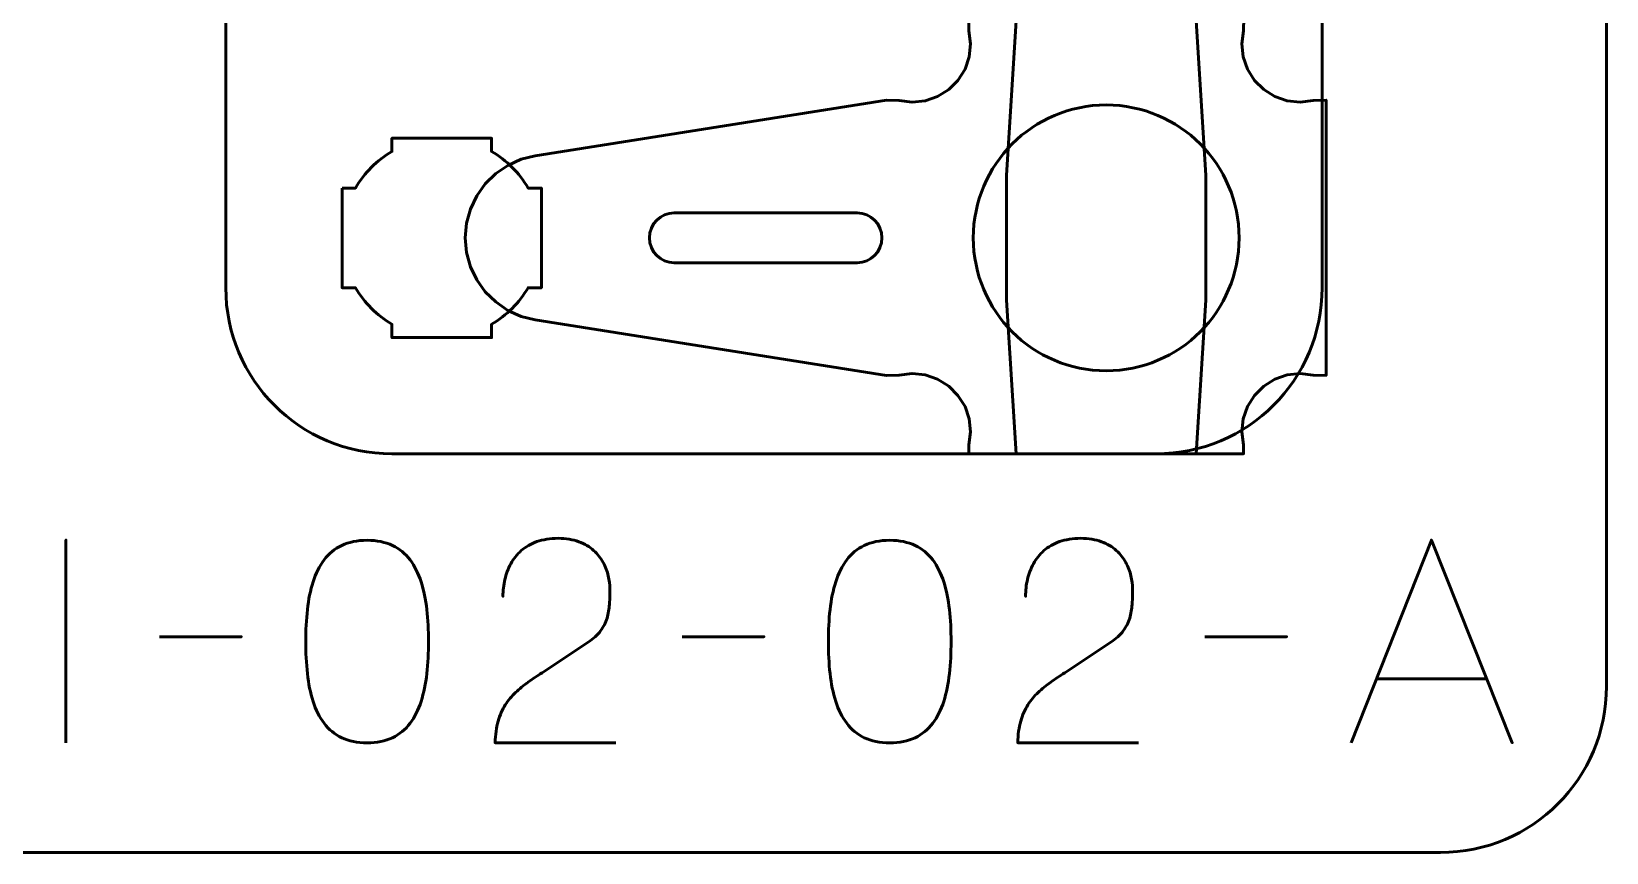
# Model space of a CAD drawing. Header units: centimetres. Extents: x -21 to 0, y -29.7 to 0.
# Drawn here: x -4.741 to 0, y -29.7 to -27.229 of the extents above; entities that cross this region are included whole.
import ezdxf

# ---------------------------------------------------------------- set-up
doc = ezdxf.new("R2010")
doc.units = ezdxf.units.CM
doc.header["$MEASUREMENT"] = 0
doc.layers.add('Layer 1', color=7, linetype='Continuous')

msp = doc.modelspace()

# ---------------------------------------------------------------- linework, layer by layer
at = {"layer": 'Layer 1', "color": 250, "lineweight": 53}
msp.add_ellipse((-1.50589, -27.85), major_axis=(0, 0.4), ratio=1, dxfattribs=at)
at = {"layer": 'Layer 1', "color": 22, "lineweight": 53}
msp.add_open_spline([(-21.00003, -29.19995), (-21.00003, -29.19995), (-21.00003, -0.49992), (-21.00003, -0.49992), (-21.00003, -0.49992), (-21.00003, -0.22295), (-20.77694, 0.00004), (-20.49994, 0.00004), (-20.49994, 0.00004), (-20.49994, 0.00004), (-0.50008, 0.00004), (-0.50008, 0.00004), (-0.50008, 0.00004), (-0.22294, 0.00004), (0.00002, -0.22295), (0.00002, -0.49992), (0.00002, -0.49992), (0.00002, -0.49992), (0.00002, -29.19995), (0.00002, -29.19995), (0.00002, -29.19995), (0.00002, -29.47695), (-0.22294, -29.70004), (-0.50008, -29.70004), (-0.50008, -29.70004), (-0.50008, -29.70004), (-20.49994, -29.70004), (-20.49994, -29.70004), (-20.49994, -29.70004), (-20.77694, -29.70004), (-21.00003, -29.47695), (-21.00003, -29.19995)], degree=3, knots=[0, 0, 0, 0, 0.125, 0.125, 0.125, 0.125, 0.25, 0.25, 0.25, 0.25, 0.375, 0.375, 0.375, 0.375, 0.5, 0.5, 0.5, 0.5, 0.625, 0.625, 0.625, 0.625, 0.75, 0.75, 0.75, 0.75, 0.875, 0.875, 0.875, 0.875, 1, 1, 1, 1], dxfattribs=at)
at = {"layer": 'Layer 1', "color": 114, "lineweight": 53}
msp.add_open_spline([(-3.65583, -25.19997), (-3.65583, -25.19997), (-1.35596, -25.19997), (-1.35596, -25.19997), (-1.35596, -25.19997), (-1.07882, -25.19997), (-0.85586, -25.42306), (-0.85586, -25.70006), (-0.85586, -25.70006), (-0.85586, -25.70006), (-0.85586, -27.99993), (-0.85586, -27.99993), (-0.85586, -27.99993), (-0.85586, -28.27707), (-1.07882, -28.50003), (-1.35596, -28.50003), (-1.35596, -28.50003), (-1.35596, -28.50003), (-3.65583, -28.50003), (-3.65583, -28.50003), (-3.65583, -28.50003), (-3.93283, -28.50003), (-4.15592, -28.27707), (-4.15592, -27.99993), (-4.15592, -27.99993), (-4.15592, -27.99993), (-4.15592, -25.70006), (-4.15592, -25.70006), (-4.15592, -25.70006), (-4.15592, -25.42306), (-3.93283, -25.19997), (-3.65583, -25.19997)], degree=3, knots=[0, 0, 0, 0, 0.125, 0.125, 0.125, 0.125, 0.25, 0.25, 0.25, 0.25, 0.375, 0.375, 0.375, 0.375, 0.5, 0.5, 0.5, 0.5, 0.625, 0.625, 0.625, 0.625, 0.75, 0.75, 0.75, 0.75, 0.875, 0.875, 0.875, 0.875, 1, 1, 1, 1], dxfattribs=at)
at = {"layer": 'Layer 1', "color": 30, "lineweight": 53}
for points, knots in [([(-1.25916, -26.1307), (-1.25916, -26.1307), (-1.09202, -27.18818), (-1.09202, -27.18818), (-1.09202, -27.18818), (-1.09202, -27.18818), (-1.09281, -27.227), (-1.09281, -27.227), (-1.09281, -27.227), (-1.09281, -27.227), (-1.09757, -27.26582), (-1.09757, -27.26582), (-1.09757, -27.26582), (-1.09757, -27.26582), (-1.0936, -27.30463), (-1.0936, -27.30463), (-1.0936, -27.30463), (-1.0936, -27.30463), (-1.08093, -27.34185), (-1.08093, -27.34185), (-1.08093, -27.34185), (-1.08093, -27.34185), (-1.05954, -27.37592), (-1.05954, -27.37592), (-1.05954, -27.37592), (-1.05954, -27.37592), (-1.0318, -27.40364), (-1.0318, -27.40364), (-1.0318, -27.40364), (-1.0318, -27.40364), (-0.99855, -27.42423), (-0.99855, -27.42423), (-0.99855, -27.42423), (-0.99855, -27.42423), (-0.96131, -27.4377), (-0.96131, -27.4377), (-0.96131, -27.4377), (-0.96131, -27.4377), (-0.9217, -27.44166), (-0.9217, -27.44166), (-0.9217, -27.44166), (-0.9217, -27.44166), (-0.8829, -27.43691), (-0.8829, -27.43691), (-0.8829, -27.43691), (-0.8829, -27.43691), (-0.84409, -27.43532), (-0.84409, -27.43532), (-0.84409, -27.43532), (-0.84409, -27.43532), (-0.84409, -28.26389), (-0.84409, -28.26389), (-0.84409, -28.26389), (-0.84409, -28.26389), (-0.8829, -28.26309), (-0.8829, -28.26309), (-0.8829, -28.26309), (-0.8829, -28.26309), (-0.9217, -28.25834), (-0.9217, -28.25834), (-0.9217, -28.25834), (-0.9217, -28.25834), (-0.96131, -28.26231), (-0.96131, -28.26231), (-0.96131, -28.26231), (-0.96131, -28.26231), (-0.99855, -28.27577), (-0.99855, -28.27577), (-0.99855, -28.27577), (-0.99855, -28.27577), (-1.0318, -28.29636), (-1.0318, -28.29636), (-1.0318, -28.29636), (-1.0318, -28.29636), (-1.05954, -28.32409), (-1.05954, -28.32409), (-1.05954, -28.32409), (-1.05954, -28.32409), (-1.08093, -28.35736), (-1.08093, -28.35736), (-1.08093, -28.35736), (-1.08093, -28.35736), (-1.0936, -28.39459), (-1.0936, -28.39459), (-1.0936, -28.39459), (-1.0936, -28.39459), (-1.09757, -28.43419), (-1.09757, -28.43419), (-1.09757, -28.43419), (-1.09757, -28.43419), (-1.09281, -28.47301), (-1.09281, -28.47301), (-1.09281, -28.47301), (-1.09281, -28.47301), (-1.09226, -28.50003), (-1.09226, -28.50003), (-1.09226, -28.50003), (-1.09226, -28.50003), (-1.91954, -28.50003), (-1.91954, -28.50003), (-1.91954, -28.50003), (-1.91954, -28.50003), (-1.91899, -28.47301), (-1.91899, -28.47301), (-1.91899, -28.47301), (-1.91899, -28.47301), (-1.91424, -28.43419), (-1.91424, -28.43419), (-1.91424, -28.43419), (-1.91424, -28.43419), (-1.9182, -28.39459), (-1.9182, -28.39459), (-1.9182, -28.39459), (-1.9182, -28.39459), (-1.93087, -28.35736), (-1.93087, -28.35736), (-1.93087, -28.35736), (-1.93087, -28.35736), (-1.95226, -28.32409), (-1.95226, -28.32409), (-1.95226, -28.32409), (-1.95226, -28.32409), (-1.97999, -28.29636), (-1.97999, -28.29636), (-1.97999, -28.29636), (-1.97999, -28.29636), (-2.01326, -28.27577), (-2.01326, -28.27577), (-2.01326, -28.27577), (-2.01326, -28.27577), (-2.05048, -28.26231), (-2.05048, -28.26231), (-2.05048, -28.26231), (-2.05048, -28.26231), (-2.09009, -28.25834), (-2.09009, -28.25834), (-2.09009, -28.25834), (-2.09009, -28.25834), (-2.1289, -28.26309), (-2.1289, -28.26309), (-2.1289, -28.26309), (-2.1289, -28.26309), (-2.16692, -28.26389), (-2.16692, -28.26389), (-2.16692, -28.26389), (-2.16692, -28.26389), (-3.2244, -28.09675), (-3.2244, -28.09675), (-3.2244, -28.09675), (-3.2244, -28.09675), (-3.26717, -28.08645), (-3.26717, -28.08645), (-3.26717, -28.08645), (-3.26717, -28.08645), (-3.30678, -28.06823), (-3.30678, -28.06823), (-3.30678, -28.06823), (-3.30678, -28.06823), (-3.34322, -28.04288), (-3.34322, -28.04288), (-3.34322, -28.04288), (-3.34322, -28.04288), (-3.3749, -28.01199), (-3.3749, -28.01199), (-3.3749, -28.01199), (-3.3749, -28.01199), (-3.40025, -27.97635), (-3.40025, -27.97635), (-3.40025, -27.97635), (-3.40025, -27.97635), (-3.41925, -27.93674), (-3.41925, -27.93674), (-3.41925, -27.93674), (-3.41925, -27.93674), (-3.43115, -27.89397), (-3.43115, -27.89397), (-3.43115, -27.89397), (-3.43115, -27.89397), (-3.43511, -27.84961), (-3.43511, -27.84961), (-3.43511, -27.84961), (-3.43511, -27.84961), (-3.43115, -27.80604), (-3.43115, -27.80604), (-3.43115, -27.80604), (-3.43115, -27.80604), (-3.41925, -27.76327), (-3.41925, -27.76327), (-3.41925, -27.76327), (-3.41925, -27.76327), (-3.40025, -27.72366), (-3.40025, -27.72366), (-3.40025, -27.72366), (-3.40025, -27.72366), (-3.3749, -27.68722), (-3.3749, -27.68722), (-3.3749, -27.68722), (-3.3749, -27.68722), (-3.34322, -27.65633), (-3.34322, -27.65633), (-3.34322, -27.65633), (-3.34322, -27.65633), (-3.30678, -27.63178), (-3.30678, -27.63178), (-3.30678, -27.63178), (-3.30678, -27.63178), (-3.26717, -27.61355), (-3.26717, -27.61355), (-3.26717, -27.61355), (-3.26717, -27.61355), (-3.2244, -27.60326), (-3.2244, -27.60326), (-3.2244, -27.60326), (-3.2244, -27.60326), (-2.16692, -27.43532), (-2.16692, -27.43532), (-2.16692, -27.43532), (-2.16692, -27.43532), (-2.1289, -27.43691), (-2.1289, -27.43691), (-2.1289, -27.43691), (-2.1289, -27.43691), (-2.09009, -27.44166), (-2.09009, -27.44166), (-2.09009, -27.44166), (-2.09009, -27.44166), (-2.05048, -27.4377), (-2.05048, -27.4377), (-2.05048, -27.4377), (-2.05048, -27.4377), (-2.01326, -27.42423), (-2.01326, -27.42423), (-2.01326, -27.42423), (-2.01326, -27.42423), (-1.97999, -27.40364), (-1.97999, -27.40364), (-1.97999, -27.40364), (-1.97999, -27.40364), (-1.95226, -27.37592), (-1.95226, -27.37592), (-1.95226, -27.37592), (-1.95226, -27.37592), (-1.93087, -27.34185), (-1.93087, -27.34185), (-1.93087, -27.34185), (-1.93087, -27.34185), (-1.9182, -27.30463), (-1.9182, -27.30463), (-1.9182, -27.30463), (-1.9182, -27.30463), (-1.91424, -27.26582), (-1.91424, -27.26582), (-1.91424, -27.26582), (-1.91424, -27.26582), (-1.91899, -27.227), (-1.91899, -27.227), (-1.91899, -27.227), (-1.91899, -27.227), (-1.91978, -27.18818), (-1.91978, -27.18818), (-1.91978, -27.18818), (-1.91978, -27.18818), (-1.75265, -26.1307), (-1.75265, -26.1307), (-1.75265, -26.1307), (-1.75265, -26.1307), (-1.74235, -26.08793), (-1.74235, -26.08793), (-1.74235, -26.08793), (-1.74235, -26.08793), (-1.72413, -26.04753), (-1.72413, -26.04753), (-1.72413, -26.04753), (-1.72413, -26.04753), (-1.69878, -26.01109), (-1.69878, -26.01109), (-1.69878, -26.01109), (-1.69878, -26.01109), (-1.66789, -25.9802), (-1.66789, -25.9802), (-1.66789, -25.9802), (-1.66789, -25.9802), (-1.63225, -25.95406), (-1.63225, -25.95406), (-1.63225, -25.95406), (-1.63225, -25.95406), (-1.59264, -25.93584), (-1.59264, -25.93584), (-1.59264, -25.93584), (-1.59264, -25.93584), (-1.54985, -25.92396), (-1.54985, -25.92396), (-1.54985, -25.92396), (-1.54985, -25.92396), (-1.5055, -25.92), (-1.5055, -25.92), (-1.5055, -25.92), (-1.5055, -25.92), (-1.46193, -25.92396), (-1.46193, -25.92396), (-1.46193, -25.92396), (-1.46193, -25.92396), (-1.41916, -25.93584), (-1.41916, -25.93584), (-1.41916, -25.93584), (-1.41916, -25.93584), (-1.37955, -25.95406), (-1.37955, -25.95406), (-1.37955, -25.95406), (-1.37955, -25.95406), (-1.34391, -25.9802), (-1.34391, -25.9802), (-1.34391, -25.9802), (-1.34391, -25.9802), (-1.31302, -26.01109), (-1.31302, -26.01109), (-1.31302, -26.01109), (-1.31302, -26.01109), (-1.28766, -26.04753), (-1.28766, -26.04753), (-1.28766, -26.04753), (-1.28766, -26.04753), (-1.26945, -26.08793), (-1.26945, -26.08793), (-1.26945, -26.08793), (-1.26945, -26.08793), (-1.25916, -26.1307), (-1.25916, -26.1307)], [0, 0, 0, 0, 0.0121951, 0.0121951, 0.0121951, 0.0121951, 0.0243902, 0.0243902, 0.0243902, 0.0243902, 0.0365854, 0.0365854, 0.0365854, 0.0365854, 0.0487805, 0.0487805, 0.0487805, 0.0487805, 0.0609756, 0.0609756, 0.0609756, 0.0609756, 0.0731707, 0.0731707, 0.0731707, 0.0731707, 0.0853659, 0.0853659, 0.0853659, 0.0853659, 0.097561, 0.097561, 0.097561, 0.097561, 0.1097561, 0.1097561, 0.1097561, 0.1097561, 0.1219512, 0.1219512, 0.1219512, 0.1219512, 0.1341463, 0.1341463, 0.1341463, 0.1341463, 0.1463415, 0.1463415, 0.1463415, 0.1463415, 0.1585366, 0.1585366, 0.1585366, 0.1585366, 0.1707317, 0.1707317, 0.1707317, 0.1707317, 0.1829268, 0.1829268, 0.1829268, 0.1829268, 0.195122, 0.195122, 0.195122, 0.195122, 0.2073171, 0.2073171, 0.2073171, 0.2073171, 0.2195122, 0.2195122, 0.2195122, 0.2195122, 0.2317073, 0.2317073, 0.2317073, 0.2317073, 0.2439024, 0.2439024, 0.2439024, 0.2439024, 0.2560976, 0.2560976, 0.2560976, 0.2560976, 0.2682927, 0.2682927, 0.2682927, 0.2682927, 0.2804878, 0.2804878, 0.2804878, 0.2804878, 0.2926829, 0.2926829, 0.2926829, 0.2926829, 0.304878, 0.304878, 0.304878, 0.304878, 0.3170732, 0.3170732, 0.3170732, 0.3170732, 0.3292683, 0.3292683, 0.3292683, 0.3292683, 0.3414634, 0.3414634, 0.3414634, 0.3414634, 0.3536585, 0.3536585, 0.3536585, 0.3536585, 0.3658537, 0.3658537, 0.3658537, 0.3658537, 0.3780488, 0.3780488, 0.3780488, 0.3780488, 0.3902439, 0.3902439, 0.3902439, 0.3902439, 0.402439, 0.402439, 0.402439, 0.402439, 0.4146341, 0.4146341, 0.4146341, 0.4146341, 0.4268293, 0.4268293, 0.4268293, 0.4268293, 0.4390244, 0.4390244, 0.4390244, 0.4390244, 0.4512195, 0.4512195, 0.4512195, 0.4512195, 0.4634146, 0.4634146, 0.4634146, 0.4634146, 0.4756098, 0.4756098, 0.4756098, 0.4756098, 0.4878049, 0.4878049, 0.4878049, 0.4878049, 0.5, 0.5, 0.5, 0.5, 0.5121951, 0.5121951, 0.5121951, 0.5121951, 0.5243902, 0.5243902, 0.5243902, 0.5243902, 0.5365854, 0.5365854, 0.5365854, 0.5365854, 0.5487805, 0.5487805, 0.5487805, 0.5487805, 0.5609756, 0.5609756, 0.5609756, 0.5609756, 0.5731707, 0.5731707, 0.5731707, 0.5731707, 0.5853659, 0.5853659, 0.5853659, 0.5853659, 0.597561, 0.597561, 0.597561, 0.597561, 0.6097561, 0.6097561, 0.6097561, 0.6097561, 0.6219512, 0.6219512, 0.6219512, 0.6219512, 0.6341463, 0.6341463, 0.6341463, 0.6341463, 0.6463415, 0.6463415, 0.6463415, 0.6463415, 0.6585366, 0.6585366, 0.6585366, 0.6585366, 0.6707317, 0.6707317, 0.6707317, 0.6707317, 0.6829268, 0.6829268, 0.6829268, 0.6829268, 0.695122, 0.695122, 0.695122, 0.695122, 0.7073171, 0.7073171, 0.7073171, 0.7073171, 0.7195122, 0.7195122, 0.7195122, 0.7195122, 0.7317073, 0.7317073, 0.7317073, 0.7317073, 0.7439024, 0.7439024, 0.7439024, 0.7439024, 0.7560976, 0.7560976, 0.7560976, 0.7560976, 0.7682927, 0.7682927, 0.7682927, 0.7682927, 0.7804878, 0.7804878, 0.7804878, 0.7804878, 0.7926829, 0.7926829, 0.7926829, 0.7926829, 0.804878, 0.804878, 0.804878, 0.804878, 0.8170732, 0.8170732, 0.8170732, 0.8170732, 0.8292683, 0.8292683, 0.8292683, 0.8292683, 0.8414634, 0.8414634, 0.8414634, 0.8414634, 0.8536585, 0.8536585, 0.8536585, 0.8536585, 0.8658537, 0.8658537, 0.8658537, 0.8658537, 0.8780488, 0.8780488, 0.8780488, 0.8780488, 0.8902439, 0.8902439, 0.8902439, 0.8902439, 0.902439, 0.902439, 0.902439, 0.902439, 0.9146341, 0.9146341, 0.9146341, 0.9146341, 0.9268293, 0.9268293, 0.9268293, 0.9268293, 0.9390244, 0.9390244, 0.9390244, 0.9390244, 0.9512195, 0.9512195, 0.9512195, 0.9512195, 0.9634146, 0.9634146, 0.9634146, 0.9634146, 0.9756098, 0.9756098, 0.9756098, 0.9756098, 0.9878049, 0.9878049, 0.9878049, 0.9878049, 1, 1, 1, 1]), ([(-1.80589, -28.0375), (-1.80589, -28.0375), (-1.80589, -27.6625), (-1.80589, -27.6625), (-1.80589, -27.6625), (-1.80589, -27.6625), (-1.71839, -26.2625), (-1.71839, -26.2625), (-1.71839, -26.2625), (-1.71839, -26.14546), (-1.62293, -26.05), (-1.50589, -26.05), (-1.50589, -26.05), (-1.38885, -26.05), (-1.29339, -26.14546), (-1.29339, -26.2625), (-1.29339, -26.2625), (-1.29339, -26.2625), (-1.20589, -27.6625), (-1.20589, -27.6625), (-1.20589, -27.6625), (-1.20589, -27.6625), (-1.20589, -28.0375), (-1.20589, -28.0375), (-1.20589, -28.0375), (-1.20589, -28.0375), (-1.2348, -28.50003), (-1.2348, -28.50003), (-1.2348, -28.50003), (-1.2348, -28.50003), (-1.77698, -28.50003), (-1.77698, -28.50003), (-1.77698, -28.50003), (-1.77698, -28.50003), (-1.80589, -28.0375), (-1.80589, -28.0375)], [0, 0, 0, 0, 0.1111111, 0.1111111, 0.1111111, 0.1111111, 0.2222222, 0.2222222, 0.2222222, 0.2222222, 0.3333333, 0.3333333, 0.3333333, 0.3333333, 0.4444444, 0.4444444, 0.4444444, 0.4444444, 0.5555556, 0.5555556, 0.5555556, 0.5555556, 0.6666667, 0.6666667, 0.6666667, 0.6666667, 0.7777778, 0.7777778, 0.7777778, 0.7777778, 0.8888889, 0.8888889, 0.8888889, 0.8888889, 1, 1, 1, 1]), ([(-4.63734, -29.36992), (-4.63734, -29.36992), (-4.63734, -28.75947), (-4.63734, -28.75947), (-4.63734, -28.75947), (-4.63734, -28.75947), (-4.63734, -29.36992), (-4.63734, -29.36992)], [0, 0, 0, 0, 0.5, 0.5, 0.5, 0.5, 1, 1, 1, 1]), ([(-3.73056, -29.36992), (-3.70092, -29.36978), (-3.67538, -29.36456), (-3.65407, -29.3544), (-3.65407, -29.3544), (-3.63291, -29.34424), (-3.61527, -29.3297), (-3.60116, -29.31122), (-3.60116, -29.31122), (-3.58719, -29.29259), (-3.57618, -29.27058), (-3.56799, -29.24518), (-3.56799, -29.24518), (-3.55995, -29.21978), (-3.55417, -29.19198), (-3.55092, -29.1615), (-3.55092, -29.1615), (-3.54753, -29.13102), (-3.54584, -29.09899), (-3.54598, -29.06512), (-3.54598, -29.06512), (-3.54584, -29.03139), (-3.54753, -28.99936), (-3.55092, -28.96902), (-3.55092, -28.96902), (-3.55417, -28.93868), (-3.55995, -28.91074), (-3.56799, -28.88534), (-3.56799, -28.88534), (-3.57618, -28.86008), (-3.58719, -28.83807), (-3.60116, -28.8193), (-3.60116, -28.8193), (-3.61527, -28.80068), (-3.63291, -28.78614), (-3.65407, -28.77598), (-3.65407, -28.77598), (-3.67538, -28.76568), (-3.70092, -28.76046), (-3.73056, -28.76032), (-3.73056, -28.76032), (-3.76019, -28.76046), (-3.78573, -28.76568), (-3.80704, -28.77598), (-3.80704, -28.77598), (-3.8282, -28.78614), (-3.84584, -28.80068), (-3.85995, -28.8193), (-3.85995, -28.8193), (-3.87393, -28.83807), (-3.88493, -28.86008), (-3.89312, -28.88534), (-3.89312, -28.88534), (-3.90116, -28.91074), (-3.90695, -28.93868), (-3.91019, -28.96902), (-3.91019, -28.96902), (-3.91358, -28.99936), (-3.91527, -29.03139), (-3.91513, -29.06512), (-3.91513, -29.06512), (-3.91527, -29.09899), (-3.91358, -29.13102), (-3.91019, -29.1615), (-3.91019, -29.1615), (-3.90695, -29.19198), (-3.90116, -29.21978), (-3.89312, -29.24518), (-3.89312, -29.24518), (-3.88493, -29.27058), (-3.87393, -29.29259), (-3.85995, -29.31122), (-3.85995, -29.31122), (-3.84584, -29.3297), (-3.8282, -29.34424), (-3.80704, -29.3544), (-3.80704, -29.3544), (-3.78573, -29.36456), (-3.76019, -29.36978), (-3.73056, -29.36992)], [0, 0, 0, 0, 0.05, 0.05, 0.05, 0.05, 0.1, 0.1, 0.1, 0.1, 0.15, 0.15, 0.15, 0.15, 0.2, 0.2, 0.2, 0.2, 0.25, 0.25, 0.25, 0.25, 0.3, 0.3, 0.3, 0.3, 0.35, 0.35, 0.35, 0.35, 0.4, 0.4, 0.4, 0.4, 0.45, 0.45, 0.45, 0.45, 0.5, 0.5, 0.5, 0.5, 0.55, 0.55, 0.55, 0.55, 0.6, 0.6, 0.6, 0.6, 0.65, 0.65, 0.65, 0.65, 0.7, 0.7, 0.7, 0.7, 0.75, 0.75, 0.75, 0.75, 0.8, 0.8, 0.8, 0.8, 0.85, 0.85, 0.85, 0.85, 0.9, 0.9, 0.9, 0.9, 0.95, 0.95, 0.95, 0.95, 1, 1, 1, 1]), ([(-3.73056, -29.36992), (-3.70092, -29.36978), (-3.67538, -29.36456), (-3.65407, -29.3544), (-3.65407, -29.3544), (-3.63291, -29.34424), (-3.61527, -29.3297), (-3.60116, -29.31122), (-3.60116, -29.31122), (-3.58719, -29.29259), (-3.57618, -29.27058), (-3.56799, -29.24518), (-3.56799, -29.24518), (-3.55995, -29.21978), (-3.55417, -29.19198), (-3.55092, -29.1615), (-3.55092, -29.1615), (-3.54753, -29.13102), (-3.54584, -29.09899), (-3.54598, -29.06512), (-3.54598, -29.06512), (-3.54584, -29.03139), (-3.54753, -28.99936), (-3.55092, -28.96902), (-3.55092, -28.96902), (-3.55417, -28.93868), (-3.55995, -28.91074), (-3.56799, -28.88534), (-3.56799, -28.88534), (-3.57618, -28.86008), (-3.58719, -28.83807), (-3.60116, -28.8193), (-3.60116, -28.8193), (-3.61527, -28.80068), (-3.63291, -28.78614), (-3.65407, -28.77598), (-3.65407, -28.77598), (-3.67538, -28.76568), (-3.70092, -28.76046), (-3.73056, -28.76032), (-3.73056, -28.76032), (-3.76019, -28.76046), (-3.78573, -28.76568), (-3.80704, -28.77598), (-3.80704, -28.77598), (-3.8282, -28.78614), (-3.84584, -28.80068), (-3.85995, -28.8193), (-3.85995, -28.8193), (-3.87393, -28.83807), (-3.88493, -28.86008), (-3.89312, -28.88534), (-3.89312, -28.88534), (-3.90116, -28.91074), (-3.90695, -28.93868), (-3.91019, -28.96902), (-3.91019, -28.96902), (-3.91358, -28.99936), (-3.91527, -29.03139), (-3.91513, -29.06512), (-3.91513, -29.06512), (-3.91527, -29.09899), (-3.91358, -29.13102), (-3.91019, -29.1615), (-3.91019, -29.1615), (-3.90695, -29.19198), (-3.90116, -29.21978), (-3.89312, -29.24518), (-3.89312, -29.24518), (-3.88493, -29.27058), (-3.87393, -29.29259), (-3.85995, -29.31122), (-3.85995, -29.31122), (-3.84584, -29.3297), (-3.8282, -29.34424), (-3.80704, -29.3544), (-3.80704, -29.3544), (-3.78573, -29.36456), (-3.76019, -29.36978), (-3.73056, -29.36992)], [0, 0, 0, 0, 0.05, 0.05, 0.05, 0.05, 0.1, 0.1, 0.1, 0.1, 0.15, 0.15, 0.15, 0.15, 0.2, 0.2, 0.2, 0.2, 0.25, 0.25, 0.25, 0.25, 0.3, 0.3, 0.3, 0.3, 0.35, 0.35, 0.35, 0.35, 0.4, 0.4, 0.4, 0.4, 0.45, 0.45, 0.45, 0.45, 0.5, 0.5, 0.5, 0.5, 0.55, 0.55, 0.55, 0.55, 0.6, 0.6, 0.6, 0.6, 0.65, 0.65, 0.65, 0.65, 0.7, 0.7, 0.7, 0.7, 0.75, 0.75, 0.75, 0.75, 0.8, 0.8, 0.8, 0.8, 0.85, 0.85, 0.85, 0.85, 0.9, 0.9, 0.9, 0.9, 0.95, 0.95, 0.95, 0.95, 1, 1, 1, 1]), ([(-2.9821, -29.36992), (-2.9821, -29.36992), (-3.34532, -29.36992), (-3.34532, -29.36992), (-3.34532, -29.36992), (-3.34461, -29.34537), (-3.34151, -29.32364), (-3.33629, -29.30501), (-3.33629, -29.30501), (-3.33093, -29.28638), (-3.32373, -29.27001), (-3.31484, -29.2559), (-3.31484, -29.2559), (-3.30581, -29.24179), (-3.29551, -29.22923), (-3.28379, -29.21822), (-3.28379, -29.21822), (-3.27208, -29.20708), (-3.25952, -29.19692), (-3.24598, -29.18732), (-3.24598, -29.18732), (-3.23243, -29.17787), (-3.21846, -29.16841), (-3.20393, -29.1591), (-3.20393, -29.1591), (-3.20393, -29.1591), (-3.05915, -29.06258), (-3.05915, -29.06258), (-3.05915, -29.06258), (-3.04433, -29.05214), (-3.03276, -29.04071), (-3.02457, -29.02843), (-3.02457, -29.02843), (-3.01625, -29.01615), (-3.01046, -29.00317), (-3.00693, -28.98948), (-3.00693, -28.98948), (-3.00355, -28.97594), (-3.00143, -28.96197), (-3.00072, -28.94786), (-3.00072, -28.94786), (-3.00002, -28.9336), (-2.99974, -28.91935), (-2.99988, -28.9051), (-2.99988, -28.9051), (-2.99988, -28.89339), (-3.00143, -28.88083), (-3.00453, -28.86728), (-3.00453, -28.86728), (-3.00778, -28.85387), (-3.01286, -28.84047), (-3.02006, -28.8272), (-3.02006, -28.8272), (-3.02725, -28.81394), (-3.03685, -28.8018), (-3.04884, -28.7908), (-3.04884, -28.7908), (-3.06084, -28.77993), (-3.07566, -28.77118), (-3.09329, -28.76455), (-3.09329, -28.76455), (-3.11093, -28.75792), (-3.13168, -28.75453), (-3.15567, -28.75439), (-3.15567, -28.75439), (-3.1798, -28.75453), (-3.2011, -28.75792), (-3.21945, -28.76441), (-3.21945, -28.76441), (-3.23779, -28.7709), (-3.25346, -28.77993), (-3.26644, -28.79136), (-3.26644, -28.79136), (-3.27942, -28.80279), (-3.28986, -28.81606), (-3.29805, -28.83087), (-3.29805, -28.83087), (-3.30623, -28.84569), (-3.31216, -28.86149), (-3.31597, -28.87815), (-3.31597, -28.87815), (-3.31978, -28.8948), (-3.32161, -28.91173), (-3.32161, -28.9288), (-3.32161, -28.9288), (-3.32161, -28.91173), (-3.31978, -28.8948), (-3.31597, -28.87815), (-3.31597, -28.87815), (-3.31216, -28.86149), (-3.30623, -28.84569), (-3.29805, -28.83087), (-3.29805, -28.83087), (-3.28986, -28.81606), (-3.27942, -28.80279), (-3.26644, -28.79136), (-3.26644, -28.79136), (-3.25346, -28.77993), (-3.23779, -28.7709), (-3.21945, -28.76441), (-3.21945, -28.76441), (-3.2011, -28.75792), (-3.1798, -28.75453), (-3.15567, -28.75439), (-3.15567, -28.75439), (-3.13168, -28.75453), (-3.11093, -28.75792), (-3.09329, -28.76455), (-3.09329, -28.76455), (-3.07566, -28.77118), (-3.06084, -28.77993), (-3.04884, -28.7908), (-3.04884, -28.7908), (-3.03685, -28.8018), (-3.02725, -28.81394), (-3.02006, -28.8272), (-3.02006, -28.8272), (-3.01286, -28.84047), (-3.00778, -28.85387), (-3.00453, -28.86728), (-3.00453, -28.86728), (-3.00143, -28.88083), (-2.99988, -28.89339), (-2.99988, -28.9051), (-2.99988, -28.9051), (-2.99974, -28.91935), (-3.00002, -28.9336), (-3.00072, -28.94786), (-3.00072, -28.94786), (-3.00143, -28.96197), (-3.00355, -28.97594), (-3.00693, -28.98948), (-3.00693, -28.98948), (-3.01046, -29.00317), (-3.01625, -29.01615), (-3.02457, -29.02843), (-3.02457, -29.02843), (-3.03276, -29.04071), (-3.04433, -29.05214), (-3.05915, -29.06258), (-3.05915, -29.06258), (-3.05915, -29.06258), (-3.20393, -29.1591), (-3.20393, -29.1591), (-3.20393, -29.1591), (-3.21846, -29.16841), (-3.23243, -29.17787), (-3.24598, -29.18732), (-3.24598, -29.18732), (-3.25952, -29.19692), (-3.27208, -29.20708), (-3.28379, -29.21822), (-3.28379, -29.21822), (-3.29551, -29.22923), (-3.30581, -29.24179), (-3.31484, -29.2559), (-3.31484, -29.2559), (-3.32373, -29.27001), (-3.33093, -29.28638), (-3.33629, -29.30501), (-3.33629, -29.30501), (-3.34151, -29.32364), (-3.34461, -29.34537), (-3.34532, -29.36992), (-3.34532, -29.36992), (-3.34532, -29.36992), (-2.9821, -29.36992), (-2.9821, -29.36992)], [0, 0, 0, 0, 0.0238095, 0.0238095, 0.0238095, 0.0238095, 0.047619, 0.047619, 0.047619, 0.047619, 0.0714286, 0.0714286, 0.0714286, 0.0714286, 0.0952381, 0.0952381, 0.0952381, 0.0952381, 0.1190476, 0.1190476, 0.1190476, 0.1190476, 0.1428571, 0.1428571, 0.1428571, 0.1428571, 0.1666667, 0.1666667, 0.1666667, 0.1666667, 0.1904762, 0.1904762, 0.1904762, 0.1904762, 0.2142857, 0.2142857, 0.2142857, 0.2142857, 0.2380952, 0.2380952, 0.2380952, 0.2380952, 0.2619048, 0.2619048, 0.2619048, 0.2619048, 0.2857143, 0.2857143, 0.2857143, 0.2857143, 0.3095238, 0.3095238, 0.3095238, 0.3095238, 0.3333333, 0.3333333, 0.3333333, 0.3333333, 0.3571429, 0.3571429, 0.3571429, 0.3571429, 0.3809524, 0.3809524, 0.3809524, 0.3809524, 0.4047619, 0.4047619, 0.4047619, 0.4047619, 0.4285714, 0.4285714, 0.4285714, 0.4285714, 0.452381, 0.452381, 0.452381, 0.452381, 0.4761905, 0.4761905, 0.4761905, 0.4761905, 0.5, 0.5, 0.5, 0.5, 0.5238095, 0.5238095, 0.5238095, 0.5238095, 0.547619, 0.547619, 0.547619, 0.547619, 0.5714286, 0.5714286, 0.5714286, 0.5714286, 0.5952381, 0.5952381, 0.5952381, 0.5952381, 0.6190476, 0.6190476, 0.6190476, 0.6190476, 0.6428571, 0.6428571, 0.6428571, 0.6428571, 0.6666667, 0.6666667, 0.6666667, 0.6666667, 0.6904762, 0.6904762, 0.6904762, 0.6904762, 0.7142857, 0.7142857, 0.7142857, 0.7142857, 0.7380952, 0.7380952, 0.7380952, 0.7380952, 0.7619048, 0.7619048, 0.7619048, 0.7619048, 0.7857143, 0.7857143, 0.7857143, 0.7857143, 0.8095238, 0.8095238, 0.8095238, 0.8095238, 0.8333333, 0.8333333, 0.8333333, 0.8333333, 0.8571429, 0.8571429, 0.8571429, 0.8571429, 0.8809524, 0.8809524, 0.8809524, 0.8809524, 0.9047619, 0.9047619, 0.9047619, 0.9047619, 0.9285714, 0.9285714, 0.9285714, 0.9285714, 0.952381, 0.952381, 0.952381, 0.952381, 0.9761905, 0.9761905, 0.9761905, 0.9761905, 1, 1, 1, 1]), ([(-2.15744, -29.36992), (-2.1278, -29.36978), (-2.10226, -29.36456), (-2.08095, -29.3544), (-2.08095, -29.3544), (-2.05979, -29.34424), (-2.04215, -29.3297), (-2.02804, -29.31122), (-2.02804, -29.31122), (-2.01407, -29.29259), (-2.00306, -29.27058), (-1.99487, -29.24518), (-1.99487, -29.24518), (-1.98683, -29.21978), (-1.98105, -29.19198), (-1.9778, -29.1615), (-1.9778, -29.1615), (-1.97441, -29.13102), (-1.97272, -29.09899), (-1.97286, -29.06512), (-1.97286, -29.06512), (-1.97272, -29.03139), (-1.97441, -28.99936), (-1.9778, -28.96902), (-1.9778, -28.96902), (-1.98105, -28.93868), (-1.98683, -28.91074), (-1.99487, -28.88534), (-1.99487, -28.88534), (-2.00306, -28.86008), (-2.01407, -28.83807), (-2.02804, -28.8193), (-2.02804, -28.8193), (-2.04215, -28.80068), (-2.05979, -28.78614), (-2.08095, -28.77598), (-2.08095, -28.77598), (-2.10226, -28.76568), (-2.1278, -28.76046), (-2.15744, -28.76032), (-2.15744, -28.76032), (-2.18707, -28.76046), (-2.21261, -28.76568), (-2.23392, -28.77598), (-2.23392, -28.77598), (-2.25508, -28.78614), (-2.27272, -28.80068), (-2.28683, -28.8193), (-2.28683, -28.8193), (-2.30081, -28.83807), (-2.31181, -28.86008), (-2.32, -28.88534), (-2.32, -28.88534), (-2.32804, -28.91074), (-2.33383, -28.93868), (-2.33707, -28.96902), (-2.33707, -28.96902), (-2.34046, -28.99936), (-2.34215, -29.03139), (-2.34201, -29.06512), (-2.34201, -29.06512), (-2.34215, -29.09899), (-2.34046, -29.13102), (-2.33707, -29.1615), (-2.33707, -29.1615), (-2.33383, -29.19198), (-2.32804, -29.21978), (-2.32, -29.24518), (-2.32, -29.24518), (-2.31181, -29.27058), (-2.30081, -29.29259), (-2.28683, -29.31122), (-2.28683, -29.31122), (-2.27272, -29.3297), (-2.25508, -29.34424), (-2.23392, -29.3544), (-2.23392, -29.3544), (-2.21261, -29.36456), (-2.18707, -29.36978), (-2.15744, -29.36992)], [0, 0, 0, 0, 0.05, 0.05, 0.05, 0.05, 0.1, 0.1, 0.1, 0.1, 0.15, 0.15, 0.15, 0.15, 0.2, 0.2, 0.2, 0.2, 0.25, 0.25, 0.25, 0.25, 0.3, 0.3, 0.3, 0.3, 0.35, 0.35, 0.35, 0.35, 0.4, 0.4, 0.4, 0.4, 0.45, 0.45, 0.45, 0.45, 0.5, 0.5, 0.5, 0.5, 0.55, 0.55, 0.55, 0.55, 0.6, 0.6, 0.6, 0.6, 0.65, 0.65, 0.65, 0.65, 0.7, 0.7, 0.7, 0.7, 0.75, 0.75, 0.75, 0.75, 0.8, 0.8, 0.8, 0.8, 0.85, 0.85, 0.85, 0.85, 0.9, 0.9, 0.9, 0.9, 0.95, 0.95, 0.95, 0.95, 1, 1, 1, 1]), ([(-2.15744, -29.36992), (-2.1278, -29.36978), (-2.10226, -29.36456), (-2.08095, -29.3544), (-2.08095, -29.3544), (-2.05979, -29.34424), (-2.04215, -29.3297), (-2.02804, -29.31122), (-2.02804, -29.31122), (-2.01407, -29.29259), (-2.00306, -29.27058), (-1.99487, -29.24518), (-1.99487, -29.24518), (-1.98683, -29.21978), (-1.98105, -29.19198), (-1.9778, -29.1615), (-1.9778, -29.1615), (-1.97441, -29.13102), (-1.97272, -29.09899), (-1.97286, -29.06512), (-1.97286, -29.06512), (-1.97272, -29.03139), (-1.97441, -28.99936), (-1.9778, -28.96902), (-1.9778, -28.96902), (-1.98105, -28.93868), (-1.98683, -28.91074), (-1.99487, -28.88534), (-1.99487, -28.88534), (-2.00306, -28.86008), (-2.01407, -28.83807), (-2.02804, -28.8193), (-2.02804, -28.8193), (-2.04215, -28.80068), (-2.05979, -28.78614), (-2.08095, -28.77598), (-2.08095, -28.77598), (-2.10226, -28.76568), (-2.1278, -28.76046), (-2.15744, -28.76032), (-2.15744, -28.76032), (-2.18707, -28.76046), (-2.21261, -28.76568), (-2.23392, -28.77598), (-2.23392, -28.77598), (-2.25508, -28.78614), (-2.27272, -28.80068), (-2.28683, -28.8193), (-2.28683, -28.8193), (-2.30081, -28.83807), (-2.31181, -28.86008), (-2.32, -28.88534), (-2.32, -28.88534), (-2.32804, -28.91074), (-2.33383, -28.93868), (-2.33707, -28.96902), (-2.33707, -28.96902), (-2.34046, -28.99936), (-2.34215, -29.03139), (-2.34201, -29.06512), (-2.34201, -29.06512), (-2.34215, -29.09899), (-2.34046, -29.13102), (-2.33707, -29.1615), (-2.33707, -29.1615), (-2.33383, -29.19198), (-2.32804, -29.21978), (-2.32, -29.24518), (-2.32, -29.24518), (-2.31181, -29.27058), (-2.30081, -29.29259), (-2.28683, -29.31122), (-2.28683, -29.31122), (-2.27272, -29.3297), (-2.25508, -29.34424), (-2.23392, -29.3544), (-2.23392, -29.3544), (-2.21261, -29.36456), (-2.18707, -29.36978), (-2.15744, -29.36992)], [0, 0, 0, 0, 0.05, 0.05, 0.05, 0.05, 0.1, 0.1, 0.1, 0.1, 0.15, 0.15, 0.15, 0.15, 0.2, 0.2, 0.2, 0.2, 0.25, 0.25, 0.25, 0.25, 0.3, 0.3, 0.3, 0.3, 0.35, 0.35, 0.35, 0.35, 0.4, 0.4, 0.4, 0.4, 0.45, 0.45, 0.45, 0.45, 0.5, 0.5, 0.5, 0.5, 0.55, 0.55, 0.55, 0.55, 0.6, 0.6, 0.6, 0.6, 0.65, 0.65, 0.65, 0.65, 0.7, 0.7, 0.7, 0.7, 0.75, 0.75, 0.75, 0.75, 0.8, 0.8, 0.8, 0.8, 0.85, 0.85, 0.85, 0.85, 0.9, 0.9, 0.9, 0.9, 0.95, 0.95, 0.95, 0.95, 1, 1, 1, 1]), ([(-1.40898, -29.36992), (-1.40898, -29.36992), (-1.7722, -29.36992), (-1.7722, -29.36992), (-1.7722, -29.36992), (-1.77149, -29.34537), (-1.76839, -29.32364), (-1.76317, -29.30501), (-1.76317, -29.30501), (-1.75781, -29.28638), (-1.75061, -29.27001), (-1.74172, -29.2559), (-1.74172, -29.2559), (-1.73269, -29.24179), (-1.72239, -29.22923), (-1.71067, -29.21822), (-1.71067, -29.21822), (-1.69896, -29.20708), (-1.6864, -29.19692), (-1.67286, -29.18732), (-1.67286, -29.18732), (-1.65931, -29.17787), (-1.64534, -29.16841), (-1.63081, -29.1591), (-1.63081, -29.1591), (-1.63081, -29.1591), (-1.48603, -29.06258), (-1.48603, -29.06258), (-1.48603, -29.06258), (-1.47121, -29.05214), (-1.45964, -29.04071), (-1.45145, -29.02843), (-1.45145, -29.02843), (-1.44313, -29.01615), (-1.43734, -29.00317), (-1.43381, -28.98948), (-1.43381, -28.98948), (-1.43043, -28.97594), (-1.42831, -28.96197), (-1.4276, -28.94786), (-1.4276, -28.94786), (-1.4269, -28.9336), (-1.42662, -28.91935), (-1.42676, -28.9051), (-1.42676, -28.9051), (-1.42676, -28.89339), (-1.42831, -28.88083), (-1.43141, -28.86728), (-1.43141, -28.86728), (-1.43466, -28.85387), (-1.43974, -28.84047), (-1.44694, -28.8272), (-1.44694, -28.8272), (-1.45413, -28.81394), (-1.46373, -28.8018), (-1.47572, -28.7908), (-1.47572, -28.7908), (-1.48772, -28.77993), (-1.50254, -28.77118), (-1.52017, -28.76455), (-1.52017, -28.76455), (-1.53781, -28.75792), (-1.55856, -28.75453), (-1.58255, -28.75439), (-1.58255, -28.75439), (-1.60668, -28.75453), (-1.62798, -28.75792), (-1.64633, -28.76441), (-1.64633, -28.76441), (-1.66467, -28.7709), (-1.68034, -28.77993), (-1.69332, -28.79136), (-1.69332, -28.79136), (-1.7063, -28.80279), (-1.71674, -28.81606), (-1.72493, -28.83087), (-1.72493, -28.83087), (-1.73311, -28.84569), (-1.73904, -28.86149), (-1.74285, -28.87815), (-1.74285, -28.87815), (-1.74666, -28.8948), (-1.74849, -28.91173), (-1.74849, -28.9288), (-1.74849, -28.9288), (-1.74849, -28.91173), (-1.74666, -28.8948), (-1.74285, -28.87815), (-1.74285, -28.87815), (-1.73904, -28.86149), (-1.73311, -28.84569), (-1.72493, -28.83087), (-1.72493, -28.83087), (-1.71674, -28.81606), (-1.7063, -28.80279), (-1.69332, -28.79136), (-1.69332, -28.79136), (-1.68034, -28.77993), (-1.66467, -28.7709), (-1.64633, -28.76441), (-1.64633, -28.76441), (-1.62798, -28.75792), (-1.60668, -28.75453), (-1.58255, -28.75439), (-1.58255, -28.75439), (-1.55856, -28.75453), (-1.53781, -28.75792), (-1.52017, -28.76455), (-1.52017, -28.76455), (-1.50254, -28.77118), (-1.48772, -28.77993), (-1.47572, -28.7908), (-1.47572, -28.7908), (-1.46373, -28.8018), (-1.45413, -28.81394), (-1.44694, -28.8272), (-1.44694, -28.8272), (-1.43974, -28.84047), (-1.43466, -28.85387), (-1.43141, -28.86728), (-1.43141, -28.86728), (-1.42831, -28.88083), (-1.42676, -28.89339), (-1.42676, -28.9051), (-1.42676, -28.9051), (-1.42662, -28.91935), (-1.4269, -28.9336), (-1.4276, -28.94786), (-1.4276, -28.94786), (-1.42831, -28.96197), (-1.43043, -28.97594), (-1.43381, -28.98948), (-1.43381, -28.98948), (-1.43734, -29.00317), (-1.44313, -29.01615), (-1.45145, -29.02843), (-1.45145, -29.02843), (-1.45964, -29.04071), (-1.47121, -29.05214), (-1.48603, -29.06258), (-1.48603, -29.06258), (-1.48603, -29.06258), (-1.63081, -29.1591), (-1.63081, -29.1591), (-1.63081, -29.1591), (-1.64534, -29.16841), (-1.65931, -29.17787), (-1.67286, -29.18732), (-1.67286, -29.18732), (-1.6864, -29.19692), (-1.69896, -29.20708), (-1.71067, -29.21822), (-1.71067, -29.21822), (-1.72239, -29.22923), (-1.73269, -29.24179), (-1.74172, -29.2559), (-1.74172, -29.2559), (-1.75061, -29.27001), (-1.75781, -29.28638), (-1.76317, -29.30501), (-1.76317, -29.30501), (-1.76839, -29.32364), (-1.77149, -29.34537), (-1.7722, -29.36992), (-1.7722, -29.36992), (-1.7722, -29.36992), (-1.40898, -29.36992), (-1.40898, -29.36992)], [0, 0, 0, 0, 0.0238095, 0.0238095, 0.0238095, 0.0238095, 0.047619, 0.047619, 0.047619, 0.047619, 0.0714286, 0.0714286, 0.0714286, 0.0714286, 0.0952381, 0.0952381, 0.0952381, 0.0952381, 0.1190476, 0.1190476, 0.1190476, 0.1190476, 0.1428571, 0.1428571, 0.1428571, 0.1428571, 0.1666667, 0.1666667, 0.1666667, 0.1666667, 0.1904762, 0.1904762, 0.1904762, 0.1904762, 0.2142857, 0.2142857, 0.2142857, 0.2142857, 0.2380952, 0.2380952, 0.2380952, 0.2380952, 0.2619048, 0.2619048, 0.2619048, 0.2619048, 0.2857143, 0.2857143, 0.2857143, 0.2857143, 0.3095238, 0.3095238, 0.3095238, 0.3095238, 0.3333333, 0.3333333, 0.3333333, 0.3333333, 0.3571429, 0.3571429, 0.3571429, 0.3571429, 0.3809524, 0.3809524, 0.3809524, 0.3809524, 0.4047619, 0.4047619, 0.4047619, 0.4047619, 0.4285714, 0.4285714, 0.4285714, 0.4285714, 0.452381, 0.452381, 0.452381, 0.452381, 0.4761905, 0.4761905, 0.4761905, 0.4761905, 0.5, 0.5, 0.5, 0.5, 0.5238095, 0.5238095, 0.5238095, 0.5238095, 0.547619, 0.547619, 0.547619, 0.547619, 0.5714286, 0.5714286, 0.5714286, 0.5714286, 0.5952381, 0.5952381, 0.5952381, 0.5952381, 0.6190476, 0.6190476, 0.6190476, 0.6190476, 0.6428571, 0.6428571, 0.6428571, 0.6428571, 0.6666667, 0.6666667, 0.6666667, 0.6666667, 0.6904762, 0.6904762, 0.6904762, 0.6904762, 0.7142857, 0.7142857, 0.7142857, 0.7142857, 0.7380952, 0.7380952, 0.7380952, 0.7380952, 0.7619048, 0.7619048, 0.7619048, 0.7619048, 0.7857143, 0.7857143, 0.7857143, 0.7857143, 0.8095238, 0.8095238, 0.8095238, 0.8095238, 0.8333333, 0.8333333, 0.8333333, 0.8333333, 0.8571429, 0.8571429, 0.8571429, 0.8571429, 0.8809524, 0.8809524, 0.8809524, 0.8809524, 0.9047619, 0.9047619, 0.9047619, 0.9047619, 0.9285714, 0.9285714, 0.9285714, 0.9285714, 0.952381, 0.952381, 0.952381, 0.952381, 0.9761905, 0.9761905, 0.9761905, 0.9761905, 1, 1, 1, 1]), ([(-0.76889, -29.36992), (-0.76889, -29.36992), (-0.52674, -28.75947), (-0.52674, -28.75947), (-0.52674, -28.75947), (-0.52674, -28.75947), (-0.28375, -29.36992), (-0.28375, -29.36992), (-0.28375, -29.36992), (-0.28375, -29.36992), (-0.52674, -28.75947), (-0.52674, -28.75947), (-0.52674, -28.75947), (-0.52674, -28.75947), (-0.76889, -29.36992), (-0.76889, -29.36992)], [0, 0, 0, 0, 0.25, 0.25, 0.25, 0.25, 0.5, 0.5, 0.5, 0.5, 0.75, 0.75, 0.75, 0.75, 1, 1, 1, 1]), ([(-4.3554, -29.05073), (-4.3554, -29.05073), (-4.10902, -29.05073), (-4.10902, -29.05073), (-4.10902, -29.05073), (-4.10902, -29.05073), (-4.3554, -29.05073), (-4.3554, -29.05073)], [0, 0, 0, 0, 0.5, 0.5, 0.5, 0.5, 1, 1, 1, 1]), ([(-2.78228, -29.05073), (-2.78228, -29.05073), (-2.5359, -29.05073), (-2.5359, -29.05073), (-2.5359, -29.05073), (-2.5359, -29.05073), (-2.78228, -29.05073), (-2.78228, -29.05073)], [0, 0, 0, 0, 0.5, 0.5, 0.5, 0.5, 1, 1, 1, 1]), ([(-1.20916, -29.05073), (-1.20916, -29.05073), (-0.96278, -29.05073), (-0.96278, -29.05073), (-0.96278, -29.05073), (-0.96278, -29.05073), (-1.20916, -29.05073), (-1.20916, -29.05073)], [0, 0, 0, 0, 0.5, 0.5, 0.5, 0.5, 1, 1, 1, 1]), ([(-0.69269, -29.17773), (-0.69269, -29.17773), (-0.36079, -29.17773), (-0.36079, -29.17773), (-0.36079, -29.17773), (-0.36079, -29.17773), (-0.69269, -29.17773), (-0.69269, -29.17773)], [0, 0, 0, 0, 0.5, 0.5, 0.5, 0.5, 1, 1, 1, 1])]:
    msp.add_open_spline(points, degree=3, knots=knots, dxfattribs=at)
at = {"layer": 'Layer 1', "lineweight": 53}
msp.add_open_spline([(-3.80589, -27.69994), (-3.80589, -27.69994), (-3.76569, -27.69994), (-3.76569, -27.69994), (-3.76569, -27.69994), (-3.73936, -27.65442), (-3.7014, -27.61649), (-3.65589, -27.59016), (-3.65589, -27.59016), (-3.65589, -27.59016), (-3.65589, -27.54994), (-3.65589, -27.54994), (-3.65589, -27.54994), (-3.65589, -27.54994), (-3.35589, -27.54994), (-3.35589, -27.54994), (-3.35589, -27.54994), (-3.35589, -27.54994), (-3.35589, -27.59013), (-3.35589, -27.59013), (-3.35589, -27.59013), (-3.31036, -27.61646), (-3.27237, -27.65441), (-3.24601, -27.69994), (-3.24601, -27.69994), (-3.24601, -27.69994), (-3.20589, -27.69994), (-3.20589, -27.69994), (-3.20589, -27.69994), (-3.20589, -27.69994), (-3.20589, -27.84536), (-3.20589, -27.84536), (-3.20589, -27.84536), (-3.20589, -27.84536), (-3.20583, -27.85001), (-3.20583, -27.85001), (-3.20583, -27.85001), (-3.20583, -27.85001), (-3.20589, -27.85465), (-3.20589, -27.85465), (-3.20589, -27.85465), (-3.20589, -27.85465), (-3.20589, -27.99994), (-3.20589, -27.99994), (-3.20589, -27.99994), (-3.20589, -27.99994), (-3.24596, -27.99994), (-3.24596, -27.99994), (-3.24596, -27.99994), (-3.27231, -28.04551), (-3.31031, -28.08352), (-3.35589, -28.10988), (-3.35589, -28.10988), (-3.35589, -28.10988), (-3.35589, -28.14994), (-3.35589, -28.14994), (-3.35589, -28.14994), (-3.35589, -28.14994), (-3.49917, -28.14994), (-3.49917, -28.14994), (-3.49917, -28.14994), (-3.49917, -28.14994), (-3.50584, -28.15002), (-3.50584, -28.15002), (-3.50584, -28.15002), (-3.50584, -28.15002), (-3.51252, -28.14994), (-3.51252, -28.14994), (-3.51252, -28.14994), (-3.51252, -28.14994), (-3.65589, -28.14994), (-3.65589, -28.14994), (-3.65589, -28.14994), (-3.65589, -28.14994), (-3.65589, -28.10984), (-3.65589, -28.10984), (-3.65589, -28.10984), (-3.70143, -28.08348), (-3.73941, -28.04549), (-3.76574, -27.99994), (-3.76574, -27.99994), (-3.76574, -27.99994), (-3.80589, -27.99994), (-3.80589, -27.99994), (-3.80589, -27.99994), (-3.80589, -27.99994), (-3.80589, -27.69994), (-3.80589, -27.69994)], degree=3, knots=[0, 0, 0, 0, 0.0454545, 0.0454545, 0.0454545, 0.0454545, 0.0909091, 0.0909091, 0.0909091, 0.0909091, 0.1363636, 0.1363636, 0.1363636, 0.1363636, 0.1818182, 0.1818182, 0.1818182, 0.1818182, 0.2272727, 0.2272727, 0.2272727, 0.2272727, 0.2727273, 0.2727273, 0.2727273, 0.2727273, 0.3181818, 0.3181818, 0.3181818, 0.3181818, 0.3636364, 0.3636364, 0.3636364, 0.3636364, 0.4090909, 0.4090909, 0.4090909, 0.4090909, 0.4545455, 0.4545455, 0.4545455, 0.4545455, 0.5, 0.5, 0.5, 0.5, 0.5454545, 0.5454545, 0.5454545, 0.5454545, 0.5909091, 0.5909091, 0.5909091, 0.5909091, 0.6363636, 0.6363636, 0.6363636, 0.6363636, 0.6818182, 0.6818182, 0.6818182, 0.6818182, 0.7272727, 0.7272727, 0.7272727, 0.7272727, 0.7727273, 0.7727273, 0.7727273, 0.7727273, 0.8181818, 0.8181818, 0.8181818, 0.8181818, 0.8636364, 0.8636364, 0.8636364, 0.8636364, 0.9090909, 0.9090909, 0.9090909, 0.9090909, 0.9545455, 0.9545455, 0.9545455, 0.9545455, 1, 1, 1, 1], dxfattribs=at)
at = {"layer": 'Layer 1', "color": 250, "lineweight": 53}
msp.add_open_spline([(-2.80589, -27.925), (-2.8473, -27.925), (-2.88089, -27.89141), (-2.88089, -27.85), (-2.88089, -27.85), (-2.88089, -27.80859), (-2.8473, -27.775), (-2.80589, -27.775), (-2.80589, -27.775), (-2.80589, -27.775), (-2.25589, -27.775), (-2.25589, -27.775), (-2.25589, -27.775), (-2.21448, -27.775), (-2.18089, -27.80859), (-2.18089, -27.85), (-2.18089, -27.85), (-2.18089, -27.89141), (-2.21448, -27.925), (-2.25589, -27.925), (-2.25589, -27.925), (-2.25589, -27.925), (-2.80589, -27.925), (-2.80589, -27.925)], degree=3, knots=[0, 0, 0, 0, 0.1666667, 0.1666667, 0.1666667, 0.1666667, 0.3333333, 0.3333333, 0.3333333, 0.3333333, 0.5, 0.5, 0.5, 0.5, 0.6666667, 0.6666667, 0.6666667, 0.6666667, 0.8333333, 0.8333333, 0.8333333, 0.8333333, 1, 1, 1, 1], dxfattribs=at)

doc.saveas('drawing.dxf')
